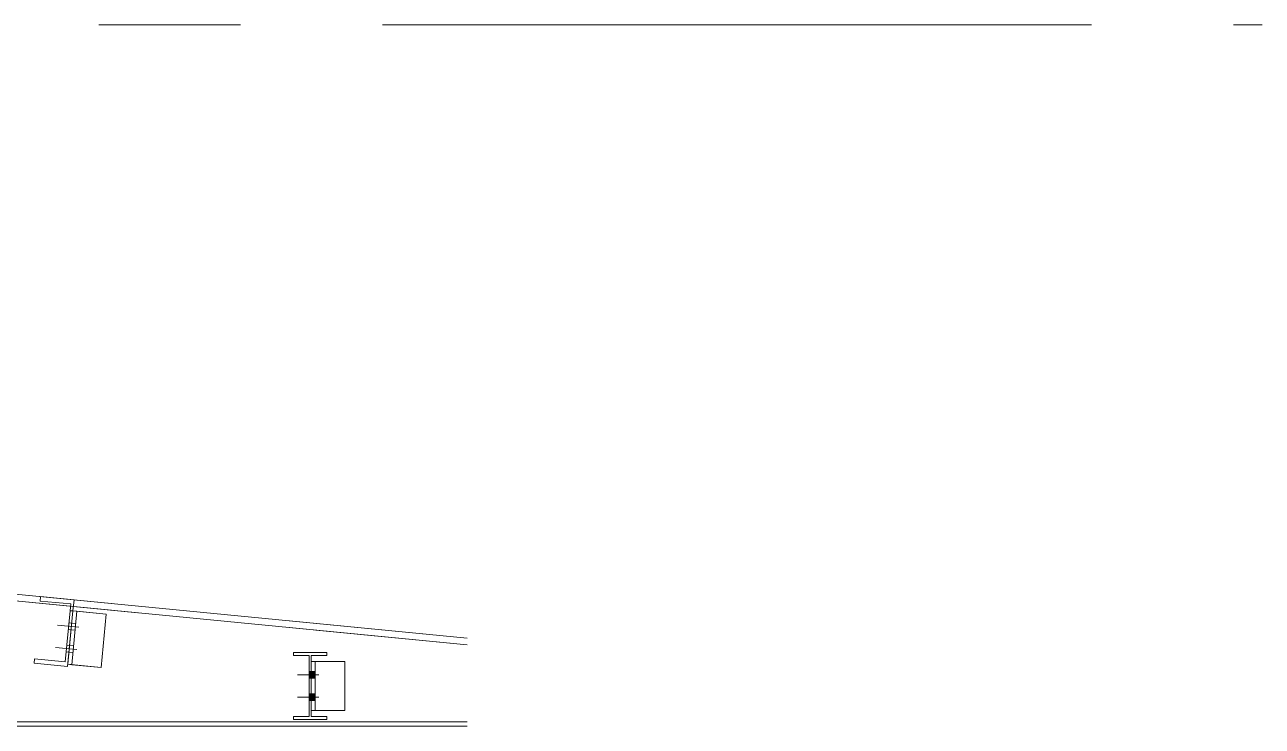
# Model space of a CAD drawing. Header units: millimetres. Extents: x 652937 to 1670132, y 1473552 to 2851037.
# Drawn here: x 663476.398 to 663479.168, y 1524461.912 to 1524463.482 of the extents above; entities that cross this region are included whole.
import ezdxf

# ---------------------------------------------------------------- set-up
doc = ezdxf.new("R2010")
doc.units = ezdxf.units.MM
doc.linetypes.add('XKITLINE00', pattern=[0])
doc.linetypes.add('XKITLINE02', pattern=[4, 2, -2])
for name, color, linetype, lineweight in [('Bolt', 7, 'Continuous', 0), ('Part', 7, 'Continuous', 0), ('S-GRID', 7, 'Continuous', 9)]:
    doc.layers.add(name, color=color, linetype=linetype, lineweight=lineweight)

# ---------------------------------------------------------------- blocks, each defined once
blk = doc.blocks.new('*A767423')
at = {"layer": 'S-GRID', "color": 7, "linetype": 'XKITLINE00', "lineweight": 0}
for p, q in [((478.779674, 142.486798), (480.367174, 142.486798)), ((481.954674, 142.486798), (489.892174, 142.486798)), ((491.479674, 142.486798), (491.801581, 142.486798))]:
    blk.add_line(p, q, dxfattribs=at)
blk = doc.blocks.new('*A1022677')
at = {"layer": 'Part', "color": 7, "linetype": 'XKITLINE02', "lineweight": 0}
for p, q in [((481.532963, 135.36181), (481.157941, 135.36181)), ((481.157941, 135.36181), (481.157941, 134.81181)), ((481.157963, 134.81181), (481.157963, 135.36181)), ((481.202941, 134.81181), (481.202941, 135.36181)), ((481.202961, 134.81181), (481.202961, 135.36181)), ((481.532961, 134.81181), (481.532961, 135.36181)), ((481.532963, 135.36181), (481.532963, 134.81181)), ((481.532963, 134.81181), (481.157941, 134.81181))]:
    blk.add_line(p, q, dxfattribs=at)
blk = doc.blocks.new('*A1023678')
at = {"layer": 'Part', "color": 7, "linetype": 'XKITLINE02', "lineweight": 0}
for p, q in [((481.157966, 134.81181), (481.157966, 135.36181)), ((481.202969, 135.36181), (481.157966, 135.36181)), ((481.157989, 135.36181), (481.157989, 134.81181)), ((481.202969, 134.81181), (481.202969, 135.36181)), ((481.532966, 134.81181), (481.532966, 135.36181)), ((481.202969, 134.81181), (481.157966, 134.81181))]:
    blk.add_line(p, q, dxfattribs=at)
at = {"layer": 'Part', "color": 7, "linetype": 'XKITLINE00', "lineweight": 0}
for p, q in [((481.532969, 135.36181), (481.158185, 135.36181)), ((481.202989, 134.81181), (481.202989, 135.36181)), ((481.532966, 135.36181), (481.532969, 135.36181)), ((481.532969, 135.36181), (481.532969, 134.81181)), ((481.532969, 134.81181), (481.158185, 134.81181)), ((481.532966, 134.81181), (481.532969, 134.81181))]:
    blk.add_line(p, q, dxfattribs=at)
blk = doc.blocks.new('*A1024679')
at = {"layer": 'Bolt'}
for points in [[(481.158, 135.174), (481.133, 135.174), (481.133, 135.249), (481.158, 135.249)], [(481.203, 135.174), (481.158, 135.174), (481.158, 135.249), (481.203, 135.249)], [(481.158, 134.924), (481.133, 134.924), (481.133, 134.999), (481.158, 134.999)], [(481.203, 134.924), (481.158, 134.924), (481.158, 134.999), (481.203, 134.999)]]:
    blk.add_hatch(color=7, dxfattribs=at).paths.add_polyline_path(points, flags=17)
at = {"layer": 'Bolt', "color": 7, "linetype": 'XKITLINE00', "lineweight": 0}
for p, q in [((481.243, 135.212), (481.003, 135.212)), ((481.158, 135.249), (481.133, 135.249)), ((481.203, 135.249), (481.158, 135.249)), ((481.158, 135.174), (481.133, 135.174)), ((481.203, 135.174), (481.158, 135.174)), ((481.243, 134.962), (481.003, 134.962)), ((481.158, 134.999), (481.133, 134.999)), ((481.158, 134.924), (481.133, 134.924)), ((481.203, 134.999), (481.158, 134.999)), ((481.203, 134.924), (481.158, 134.924))]:
    blk.add_line(p, q, dxfattribs=at)
blk = doc.blocks.new('*A1078733')
at = {"layer": 'Part', "color": 7, "linetype": 'XKITLINE00', "lineweight": 0}
for p, q in [((480.958185, 135.46181), (480.957971, 135.46181)), ((480.957971, 135.46181), (481.333185, 135.46181)), ((480.957971, 135.42681), (480.957971, 135.46181)), ((480.958185, 135.42681), (480.958185, 135.46181)), ((481.333185, 135.46181), (481.333185, 135.42681)), ((481.133185, 135.42681), (480.957971, 135.42681)), ((481.132971, 134.74681), (481.132971, 135.42681)), ((481.133185, 134.74681), (481.133185, 135.42681)), ((481.333185, 135.42681), (481.158185, 135.42681)), ((481.158185, 134.74681), (481.158185, 135.42681)), ((480.957971, 134.71181), (480.957971, 134.74681)), ((480.957971, 134.74681), (480.958185, 134.74681)), ((481.133185, 134.74681), (480.957971, 134.74681)), ((480.958185, 134.71181), (480.957971, 134.71181)), ((480.957971, 134.71181), (481.333185, 134.71181)), ((480.958185, 134.71181), (480.958185, 134.74681)), ((481.333185, 134.74681), (481.158185, 134.74681)), ((481.333185, 134.71181), (481.333185, 134.74681))]:
    blk.add_line(p, q, dxfattribs=at)
at = {"layer": 'Part', "color": 7, "linetype": 'XKITLINE02', "lineweight": 0}
for p, q in [((481.332971, 135.42681), (481.332971, 135.46181)), ((481.132971, 135.42681), (481.133185, 135.42681)), ((481.157971, 135.42681), (481.157971, 134.74681)), ((481.158185, 135.42681), (481.157971, 135.42681)), ((481.157971, 134.74681), (481.158185, 134.74681)), ((481.332971, 134.71181), (481.332971, 134.74681))]:
    blk.add_line(p, q, dxfattribs=at)
blk = doc.blocks.new('*A1079734')
at = {"layer": 'Part', "color": 7, "linetype": 'XKITLINE02', "lineweight": 0}
for p, q in [((482.90467, 135.623803), (477.226485, 136.17576)), ((477.226485, 136.100406), (477.226485, 136.17576)), ((477.226545, 136.17576), (477.226485, 136.17576)), ((477.226545, 136.100406), (477.226545, 136.17576)), ((482.90467, 135.548449), (477.226485, 136.100406)), ((477.226485, 136.100406), (477.226545, 136.100406))]:
    blk.add_line(p, q, dxfattribs=at)
at = {"layer": 'Part', "color": 7, "linetype": 'XKITLINE00', "lineweight": 0}
for p, q in [((477.226545, 136.17576), (482.90467, 135.623809)), ((477.226545, 136.100406), (482.90467, 135.548455))]:
    blk.add_line(p, q, dxfattribs=at)
blk = doc.blocks.new('*A1080735')
at = {"layer": 'Part', "color": 7, "linetype": 'XKITLINE02', "lineweight": 0}
for p, q in [((481.332959, 135.46181), (480.957849, 135.46181)), ((480.957959, 135.46181), (480.957959, 135.42681)), ((481.332959, 135.42681), (481.332959, 135.46181)), ((480.957849, 135.42681), (481.132959, 135.42681)), ((481.132959, 135.42681), (481.132959, 134.74681)), ((481.157849, 135.42681), (481.332959, 135.42681)), ((481.157959, 134.74681), (481.157959, 135.42681)), ((481.132959, 134.74681), (480.957849, 134.74681)), ((480.957849, 134.71181), (481.332959, 134.71181)), ((480.957959, 134.71181), (480.957959, 134.74681)), ((481.332959, 134.74681), (481.157849, 134.74681)), ((481.332959, 134.71181), (481.332959, 134.74681))]:
    blk.add_line(p, q, dxfattribs=at)
blk = doc.blocks.new('*A1081736')
at = {"layer": 'Part', "color": 7, "linetype": 'XKITLINE02', "lineweight": 0}
for p, q in [((478.124739, 136.038038), (478.124657, 136.038038)), ((478.124739, 136.038038), (478.129558, 136.087806)), ((478.468134, 136.004792), (478.124739, 136.038038)), ((478.129558, 136.087806), (478.129475, 136.087806)), ((478.129558, 136.087806), (478.502812, 136.051668)), ((478.502812, 136.051668), (478.490766, 135.92725)), ((478.502812, 136.051668), (478.50273, 136.051668)), ((478.405522, 135.357817), (478.460933, 135.930141)), ((478.430564, 135.305159), (478.490794, 135.92725)), ((478.460906, 135.930141), (478.468134, 136.004792)), ((478.460933, 135.930141), (478.460906, 135.930141)), ((478.460906, 135.930141), (478.490766, 135.92725)), ((478.490794, 135.92725), (478.460933, 135.930141)), ((478.468134, 136.004792), (478.468051, 136.004792)), ((478.490766, 135.92725), (478.490794, 135.92725)), ((478.0572, 135.341296), (478.05731, 135.341296)), ((478.062128, 135.391064), (478.05731, 135.341296)), ((478.05731, 135.341296), (478.430564, 135.305159)), ((478.062019, 135.391064), (478.062128, 135.391064)), ((478.405522, 135.357817), (478.062128, 135.391064)), ((478.405413, 135.357817), (478.405522, 135.357817)), ((478.430455, 135.305159), (478.430564, 135.305159))]:
    blk.add_line(p, q, dxfattribs=at)
blk = doc.blocks.new('*A1082737')
at = {"layer": 'Part', "color": 7, "linetype": 'XKITLINE02', "lineweight": 0}
for p, q in [((477.226485, 134.63681), (477.226485, 134.68681)), ((477.226545, 134.68681), (477.226485, 134.68681)), ((477.226545, 134.63681), (477.226485, 134.63681)), ((477.226485, 134.63681), (477.226545, 134.63681)), ((477.226545, 134.63681), (477.226545, 134.68681))]:
    blk.add_line(p, q, dxfattribs=at)
at = {"layer": 'Part', "color": 7, "linetype": 'XKITLINE00', "lineweight": 0}
for p, q in [((482.90467, 134.68681), (477.226545, 134.68681)), ((482.90467, 134.63681), (477.226545, 134.63681))]:
    blk.add_line(p, q, dxfattribs=at)
blk = doc.blocks.new('*A1083738')
at = {"layer": 'Part', "color": 7, "linetype": 'XKITLINE02', "lineweight": 0}
for p, q in [((477.226513, 134.68681), (477.22652, 136.100404)), ((477.226516, 134.68681), (477.226523, 136.100404)), ((477.22652, 136.100404), (482.90467, 135.548641)), ((482.90467, 134.68681), (477.226513, 134.68681))]:
    blk.add_line(p, q, dxfattribs=at)
blk = doc.blocks.new('*A1086741')
at = {"layer": 'Bolt', "color": 7, "linetype": 'XKITLINE02', "lineweight": 0}
for p, q in [((478.558031, 135.744884), (478.319538, 135.767891)), ((478.47743, 135.790334), (478.447569, 135.793214)), ((478.522217, 135.786013), (478.477425, 135.790334)), ((478.470224, 135.71568), (478.440363, 135.718561)), ((478.515011, 135.71136), (478.470219, 135.715681)), ((478.534026, 135.496039), (478.295534, 135.519046)), ((478.446219, 135.466835), (478.416358, 135.469716)), ((478.453425, 135.541489), (478.423564, 135.544369)), ((478.491006, 135.462515), (478.446214, 135.466836)), ((478.498212, 135.537168), (478.45342, 135.541489))]:
    blk.add_line(p, q, dxfattribs=at)
blk = doc.blocks.new('*A1087742')
at = {"layer": 'Bolt', "color": 7, "linetype": 'XKITLINE02', "lineweight": 0}
for p, q in [((481.24255, 135.21181), (481.00295, 135.21181)), ((481.157952, 135.24931), (481.132952, 135.24931)), ((481.202952, 135.24931), (481.157952, 135.24931)), ((481.157947, 135.17431), (481.132947, 135.17431)), ((481.202947, 135.17431), (481.157947, 135.17431)), ((481.24255, 134.96181), (481.00295, 134.96181)), ((481.157947, 134.92431), (481.132947, 134.92431)), ((481.157952, 134.99931), (481.132952, 134.99931)), ((481.202947, 134.92431), (481.157947, 134.92431)), ((481.202952, 134.99931), (481.157952, 134.99931))]:
    blk.add_line(p, q, dxfattribs=at)
blk = doc.blocks.new('*A1088743')
at = {"layer": 'Part', "color": 7, "linetype": 'XKITLINE02', "lineweight": 0}
for p, q in [((478.432944, 135.329977), (478.490764, 135.927185)), ((478.432967, 135.329977), (478.490787, 135.927185)), ((478.477735, 135.325641), (478.535555, 135.922848)), ((478.477755, 135.325641), (478.535575, 135.922848)), ((478.490764, 135.927185), (478.490787, 135.927185)), ((478.535555, 135.922848), (478.490764, 135.927185)), ((478.490787, 135.927185), (478.864042, 135.891047)), ((478.535575, 135.922848), (478.535555, 135.922848)), ((478.806219, 135.29384), (478.864039, 135.891047)), ((478.864042, 135.891047), (478.806221, 135.29384)), ((478.432967, 135.329977), (478.432944, 135.329977)), ((478.432944, 135.329977), (478.477735, 135.325641)), ((478.806221, 135.29384), (478.432967, 135.329977)), ((478.477735, 135.325641), (478.477755, 135.325641))]:
    blk.add_line(p, q, dxfattribs=at)
blk = doc.blocks.new('*A1089744')
at = {"layer": 'Part', "color": 7, "linetype": 'XKITLINE02', "lineweight": 0}
for p, q in [((478.49079, 135.927185), (478.43297, 135.329977)), ((478.535583, 135.922848), (478.477763, 135.325641)), ((478.535583, 135.922848), (478.49079, 135.927185)), ((478.806225, 135.29384), (478.864045, 135.891047)), ((478.43297, 135.329977), (478.477763, 135.325641))]:
    blk.add_line(p, q, dxfattribs=at)
at = {"layer": 'Part', "color": 7, "linetype": 'XKITLINE00', "lineweight": 0}
for p, q in [((478.490813, 135.927185), (478.432993, 135.329977)), ((478.535603, 135.922848), (478.477783, 135.325641)), ((478.49079, 135.927185), (478.490813, 135.927185)), ((478.490813, 135.927185), (478.535603, 135.922848)), ((478.535603, 135.922848), (478.535583, 135.922848)), ((478.535583, 135.922848), (478.864047, 135.891047)), ((478.864047, 135.891047), (478.806227, 135.29384)), ((478.432993, 135.329977), (478.43297, 135.329977)), ((478.477783, 135.325641), (478.432993, 135.329977)), ((478.477763, 135.325641), (478.477783, 135.325641)), ((478.806227, 135.29384), (478.477763, 135.325641))]:
    blk.add_line(p, q, dxfattribs=at)
blk = doc.blocks.new('a2')
at = {"color": 7, "lineweight": 0, "xscale": 0.2, "yscale": 0.2, "zscale": 0.2}
for name in ['*A767423', '*A1079734', '*A1083738', '*A1081736', '*A1088743', '*A1089744', '*A1086741', '*A1078733', '*A1080735', '*A1024679', '*A1087742', '*A1022677', '*A1023678', '*A1082737']:
    blk.add_blockref(name, (174008.504, -117199.2429), dxfattribs=at)

msp = doc.modelspace()

# ---------------------------------------------------------------- block references
at = {"color": 7}
msp.add_blockref('a2', (489372.3036, 1641634.2272), dxfattribs=at)

doc.saveas('drawing.dxf')
